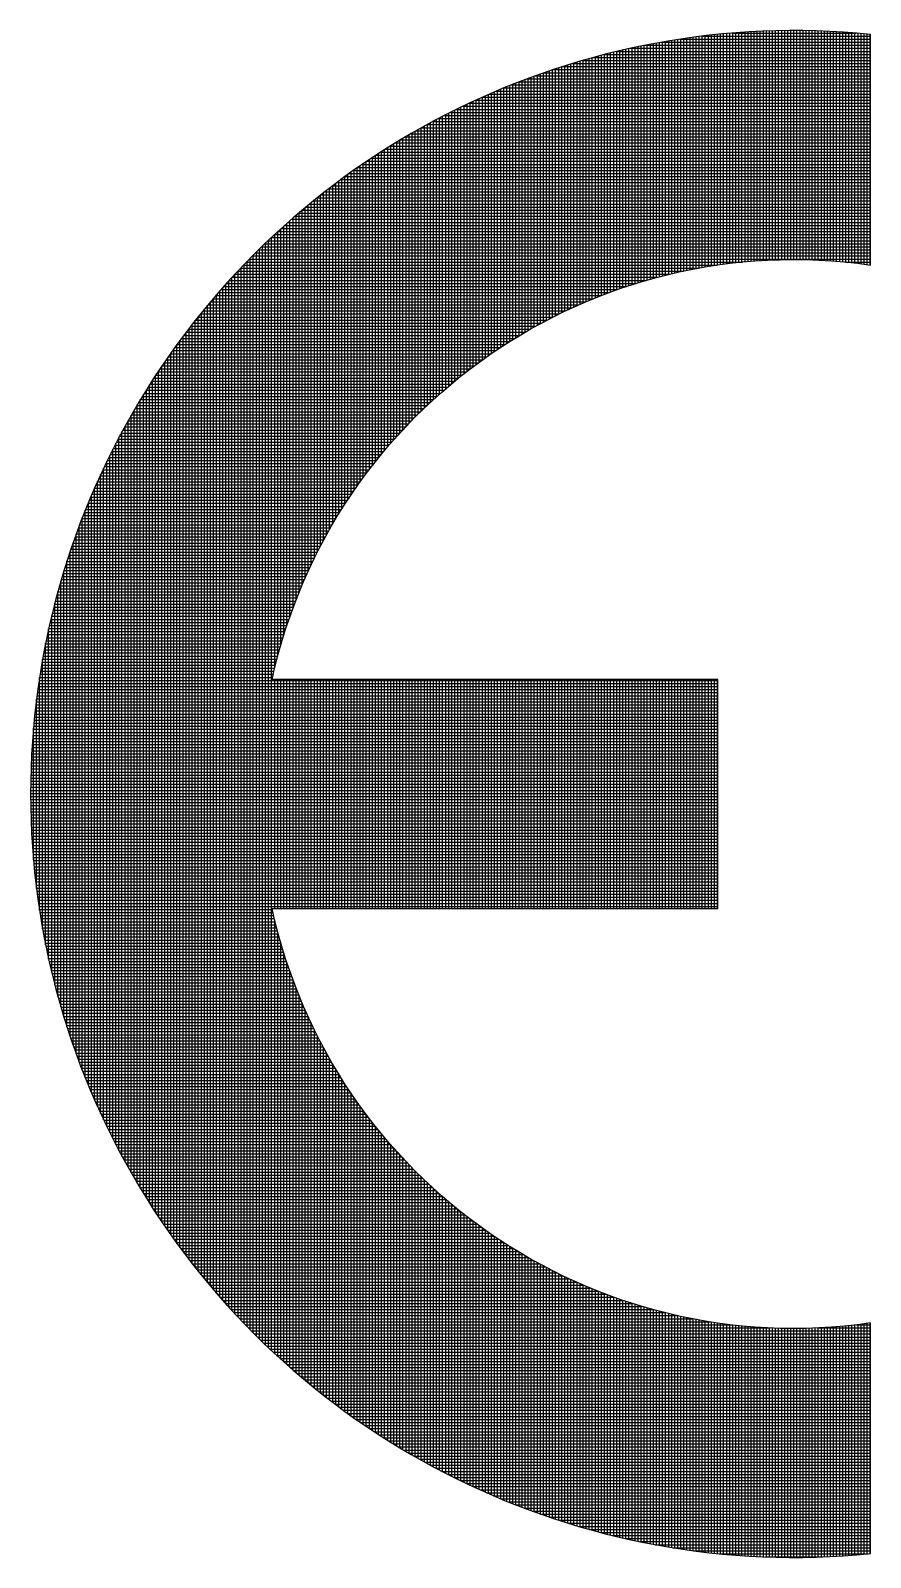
# Model space of a CAD drawing. Header units: inches. Extents: x 0.5 to 19.5, y 0.5 to 12.5.
# Drawn here: x 3.5404 to 3.6504, y 1.6963 to 1.8963 of the extents above; entities that cross this region are included whole.
import ezdxf

# ---------------------------------------------------------------- set-up
doc = ezdxf.new("R2010")
doc.units = ezdxf.units.IN
doc.header["$MEASUREMENT"] = 0

# ---------------------------------------------------------------- blocks, each defined once
blk = doc.blocks.new('*X13')
at = {"color": 0}
for p, q in [((5.112, 5.848439), (5.112, 6.000015)), ((5.114, 5.848782), (5.114, 6.000253)), ((5.116, 5.849113), (5.116, 6.000483)), ((5.118, 5.849432), (5.118, 6.000705)), ((5.12, 5.849739), (5.12, 6.000919)), ((5.122, 5.850035), (5.122, 6.001125)), ((5.124, 5.850318), (5.124, 6.001322)), ((5.126, 5.85059), (5.126, 6.001512)), ((5.128, 5.85085), (5.128, 6.001693)), ((5.13, 5.851099), (5.13, 6.001866)), ((5.131615, 6.002), (5.212672, 6.002)), ((5.132, 5.851336), (5.132, 6.002031)), ((5.134, 5.851561), (5.134, 6.002188)), ((5.136, 5.851774), (5.136, 6.002337)), ((5.138, 5.851976), (5.138, 6.002478)), ((5.14, 5.852166), (5.14, 6.002611)), ((5.142, 5.852345), (5.142, 6.002736)), ((5.144, 5.852512), (5.144, 6.002853)), ((5.146, 5.852668), (5.146, 6.002961)), ((5.148, 5.852812), (5.148, 6.003062)), ((5.15, 5.852944), (5.15, 6.003155)), ((5.152, 5.853065), (5.152, 6.003239)), ((5.154, 5.853175), (5.154, 6.003316)), ((5.156, 5.853273), (5.156, 6.003385)), ((5.158, 5.853359), (5.158, 6.003445)), ((5.16, 5.853435), (5.16, 6.003498)), ((5.162, 5.853498), (5.162, 6.003542)), ((5.164, 5.853551), (5.164, 6.003579)), ((5.166, 5.853591), (5.166, 6.003608)), ((5.168, 5.853621), (5.168, 6.003628)), ((5.17, 5.853639), (5.17, 6.003641)), ((5.172, 5.853645), (5.172, 6.003645)), ((5.174, 5.85364), (5.174, 6.003642)), ((5.176, 5.853624), (5.176, 6.00363)), ((5.178, 5.853596), (5.178, 6.003611)), ((5.18, 5.853557), (5.18, 6.003584)), ((5.182, 5.853506), (5.182, 6.003548)), ((5.184, 5.853444), (5.184, 6.003505)), ((5.186, 5.853371), (5.186, 6.003453)), ((5.188, 5.853286), (5.188, 6.003394)), ((5.19, 5.853189), (5.19, 6.003326)), ((5.192, 5.853082), (5.192, 6.003251)), ((5.194, 5.852962), (5.194, 6.003167)), ((5.196, 5.852831), (5.196, 6.003076)), ((5.198, 5.852689), (5.198, 6.002976)), ((5.2, 5.852535), (5.2, 6.002869)), ((5.202, 5.85237), (5.202, 6.002753)), ((5.204, 5.852193), (5.204, 6.002629)), ((5.206, 5.852004), (5.206, 6.002498)), ((5.208, 5.851804), (5.208, 6.002358)), ((5.21, 5.851592), (5.21, 6.00221)), ((5.212, 5.851369), (5.212, 6.002054)), ((5.214, 5.851133), (5.214, 6.00189)), ((5.216, 5.850887), (5.216, 6.001718)), ((5.218, 5.850628), (5.218, 6.001538)), ((5.22, 5.850358), (5.22, 6.00135)), ((5.222, 5.850076), (5.222, 6.001153)), ((5.058, 5.83451), (5.058, 5.990442)), ((5.06, 5.835193), (5.06, 5.990907)), ((5.062, 5.835863), (5.062, 5.991363)), ((5.064, 5.836519), (5.064, 5.99181)), ((5.06486, 5.992), (5.222144, 5.992)), ((5.066, 5.837162), (5.066, 5.992249)), ((5.068, 5.837792), (5.068, 5.992679)), ((5.07, 5.838409), (5.07, 5.993101)), ((5.072, 5.839013), (5.072, 5.993514)), ((5.074, 5.839603), (5.074, 5.993919)), ((5.074408, 5.994), (5.222144, 5.994)), ((5.076, 5.840181), (5.076, 5.994315)), ((5.078, 5.840746), (5.078, 5.994702)), ((5.08, 5.841298), (5.08, 5.995082)), ((5.082, 5.841838), (5.082, 5.995452)), ((5.084, 5.842364), (5.084, 5.995815)), ((5.085041, 5.996), (5.222144, 5.996)), ((5.086, 5.842879), (5.086, 5.996169)), ((5.088, 5.84338), (5.088, 5.996514)), ((5.09, 5.843869), (5.09, 5.996852)), ((5.092, 5.844346), (5.092, 5.99718)), ((5.094, 5.84481), (5.094, 5.997501)), ((5.096, 5.845262), (5.096, 5.997813)), ((5.097221, 5.998), (5.222144, 5.998)), ((5.098, 5.845702), (5.098, 5.998117)), ((5.1, 5.846129), (5.1, 5.998413)), ((5.102, 5.846545), (5.102, 5.998701)), ((5.104, 5.846948), (5.104, 5.99898)), ((5.106, 5.847338), (5.106, 5.999251)), ((5.108, 5.847717), (5.108, 5.999514)), ((5.11, 5.848084), (5.11, 5.999768)), ((5.111878, 6), (5.222144, 6)), ((5.022, 5.819805), (5.022, 5.98057)), ((5.024, 5.820747), (5.024, 5.981195)), ((5.026, 5.821674), (5.026, 5.981811)), ((5.026621, 5.982), (5.222144, 5.982)), ((5.028, 5.822585), (5.028, 5.982417)), ((5.03, 5.823481), (5.03, 5.983015)), ((5.032, 5.824363), (5.032, 5.983603)), ((5.033366, 5.984), (5.222144, 5.984)), ((5.034, 5.825229), (5.034, 5.984183)), ((5.036, 5.826081), (5.036, 5.984753)), ((5.038, 5.826918), (5.038, 5.985315)), ((5.04, 5.827741), (5.04, 5.985867)), ((5.040485, 5.986), (5.222144, 5.986)), ((5.042, 5.828549), (5.042, 5.986411)), ((5.044, 5.829343), (5.044, 5.986946)), ((5.046, 5.830123), (5.046, 5.987471)), ((5.048, 5.830889), (5.048, 5.987989)), ((5.048045, 5.988), (5.222144, 5.988)), ((5.05, 5.831641), (5.05, 5.988497)), ((5.052, 5.832378), (5.052, 5.988996)), ((5.054, 5.833103), (5.054, 5.989487)), ((5.056, 5.833813), (5.056, 5.989969)), ((5.05613, 5.99), (5.222144, 5.99)), ((4.992, 5.803726), (4.992, 5.970066)), ((4.994, 5.804917), (4.994, 5.970834)), ((4.996, 5.806091), (4.996, 5.971591)), ((4.99709, 5.972), (5.222144, 5.972)), ((4.998, 5.807247), (4.998, 5.972339)), ((5, 5.808385), (5, 5.973077)), ((5.002, 5.809507), (5.002, 5.973806)), ((5.002537, 5.974), (5.222144, 5.974)), ((5.004, 5.810611), (5.004, 5.974525)), ((5.006, 5.811698), (5.006, 5.975234)), ((5.008, 5.812768), (5.008, 5.975934)), ((5.008189, 5.976), (5.222144, 5.976)), ((5.01, 5.813822), (5.01, 5.976625)), ((5.012, 5.814859), (5.012, 5.977306)), ((5.014, 5.81588), (5.014, 5.977977)), ((5.014069, 5.978), (5.222144, 5.978)), ((5.016, 5.816885), (5.016, 5.978639)), ((5.018, 5.817874), (5.018, 5.979292)), ((5.02, 5.818847), (5.02, 5.979935)), ((5.020202, 5.98), (5.222144, 5.98)), ((4.968, 5.787943), (4.968, 5.960072)), ((4.97, 5.789369), (4.97, 5.960961)), ((4.972, 5.790773), (4.972, 5.96184)), ((4.972366, 5.962), (5.222144, 5.962)), ((4.974, 5.792157), (4.974, 5.962709)), ((4.976, 5.793521), (4.976, 5.963567)), ((4.977019, 5.964), (5.222144, 5.964)), ((4.978, 5.794864), (4.978, 5.964414)), ((4.98, 5.796187), (4.98, 5.965252)), ((4.981807, 5.966), (5.222144, 5.966)), ((4.982, 5.797491), (4.982, 5.96608)), ((4.984, 5.798776), (4.984, 5.966897)), ((4.986, 5.800041), (4.986, 5.967704)), ((4.986739, 5.968), (5.222144, 5.968)), ((4.988, 5.801288), (4.988, 5.968501)), ((4.99, 5.802516), (4.99, 5.969289)), ((4.991829, 5.97), (5.222144, 5.97)), ((4.948, 5.772457), (4.948, 5.95059)), ((4.95, 5.774112), (4.95, 5.951587)), ((4.950834, 5.952), (5.222144, 5.952)), ((4.952, 5.775742), (4.952, 5.952574)), ((4.954, 5.777348), (4.954, 5.953549)), ((4.954933, 5.954), (5.222144, 5.954)), ((4.956, 5.77893), (4.956, 5.954513)), ((4.958, 5.780489), (4.958, 5.955467)), ((4.959129, 5.956), (5.222144, 5.956)), ((4.96, 5.782025), (4.96, 5.956409)), ((4.962, 5.783538), (4.962, 5.957341)), ((4.963429, 5.958), (5.222144, 5.958)), ((4.964, 5.785028), (4.964, 5.958262)), ((4.966, 5.786497), (4.966, 5.959172)), ((4.967839, 5.96), (5.222144, 5.96)), ((4.93, 5.756363), (4.93, 5.9411)), ((4.931633, 5.942), (5.222144, 5.942)), ((4.932, 5.758265), (4.932, 5.942201)), ((4.934, 5.760136), (4.934, 5.94329)), ((4.935315, 5.944), (5.222144, 5.944)), ((4.936, 5.761979), (4.936, 5.944368)), ((4.938, 5.763793), (4.938, 5.945433)), ((4.939072, 5.946), (5.222144, 5.946)), ((4.94, 5.765579), (4.94, 5.946488)), ((4.942, 5.767338), (4.942, 5.94753)), ((4.942908, 5.948), (5.222144, 5.948)), ((4.944, 5.76907), (4.944, 5.948562)), ((4.946, 5.770776), (4.946, 5.949581)), ((4.946827, 5.95), (5.222144, 5.95)), ((4.912, 5.737793), (4.912, 5.930641)), ((4.914, 5.739996), (4.914, 5.931853)), ((4.914244, 5.932), (5.222144, 5.932)), ((4.916, 5.742162), (4.916, 5.933052)), ((4.917595, 5.934), (5.222144, 5.934)), ((4.918, 5.744292), (4.918, 5.934239)), ((4.92, 5.746387), (4.92, 5.935413)), ((4.921007, 5.936), (5.222144, 5.936)), ((4.922, 5.748448), (4.922, 5.936575)), ((4.924, 5.750475), (4.924, 5.937724)), ((4.924483, 5.938), (5.222144, 5.938)), ((4.926, 5.752469), (4.926, 5.938862)), ((4.928, 5.754432), (4.928, 5.939987)), ((4.928024, 5.94), (5.222144, 5.94)), ((4.896, 5.718691), (4.896, 5.920472)), ((4.898, 5.721235), (4.898, 5.92179)), ((4.89832, 5.922), (5.222144, 5.922)), ((4.9, 5.723731), (4.9, 5.923095)), ((4.9014, 5.924), (5.222144, 5.924)), ((4.902, 5.726182), (4.902, 5.924386)), ((4.904, 5.728588), (4.904, 5.925663)), ((4.904531, 5.926), (5.222144, 5.926)), ((4.906, 5.73095), (4.906, 5.926927)), ((4.907714, 5.928), (5.222144, 5.928)), ((4.908, 5.733271), (4.908, 5.928178)), ((4.91, 5.735552), (4.91, 5.929416)), ((4.910951, 5.93), (5.222144, 5.93)), ((4.882, 5.699392), (4.882, 5.910851)), ((4.883619, 5.912), (5.222144, 5.912)), ((4.884, 5.702324), (4.884, 5.912269)), ((4.886, 5.705194), (4.886, 5.913672)), ((4.886471, 5.914), (5.222144, 5.914)), ((4.888, 5.708004), (4.888, 5.91506)), ((4.889365, 5.916), (5.222144, 5.916)), ((4.89, 5.710756), (4.89, 5.916435)), ((4.892, 5.713454), (4.892, 5.917794)), ((4.892304, 5.918), (5.222144, 5.918)), ((4.894, 5.716098), (4.894, 5.91914)), ((4.895289, 5.92), (5.222144, 5.92)), ((4.868, 5.676841), (4.868, 5.900504)), ((4.869962, 5.902), (5.222144, 5.902)), ((4.87, 5.680307), (4.87, 5.902029)), ((4.872, 5.683684), (4.872, 5.903538)), ((4.872617, 5.904), (5.222144, 5.904)), ((4.874, 5.686977), (4.874, 5.905031)), ((4.875309, 5.906), (5.222144, 5.906)), ((4.876, 5.69019), (4.876, 5.906509)), ((4.878, 5.693328), (4.878, 5.907971)), ((4.878039, 5.908), (5.222144, 5.908)), ((4.88, 5.696394), (4.88, 5.909419)), ((4.880809, 5.91), (5.222144, 5.91)), ((4.856, 5.653823), (4.856, 5.891012)), ((4.857214, 5.892), (5.222144, 5.892)), ((4.858, 5.657962), (4.858, 5.892636)), ((4.859697, 5.894), (5.222144, 5.894)), ((4.86, 5.661969), (4.86, 5.894243)), ((4.862, 5.665852), (4.862, 5.895833)), ((4.862212, 5.896), (5.222144, 5.896)), ((4.864, 5.66962), (4.864, 5.897406)), ((4.864761, 5.898), (5.222144, 5.898)), ((4.866, 5.67328), (4.866, 5.898963)), ((4.867344, 5.9), (5.222144, 5.9)), ((4.844, 5.62539), (4.844, 5.880901)), ((4.845268, 5.882), (5.222144, 5.882)), ((4.846, 5.630651), (4.846, 5.882631)), ((4.847597, 5.884), (5.222144, 5.884)), ((4.848, 5.635671), (4.848, 5.884343)), ((4.849956, 5.886), (5.222144, 5.886)), ((4.85, 5.640479), (4.85, 5.886037)), ((4.852, 5.645095), (4.852, 5.887713)), ((4.852345, 5.888), (5.222144, 5.888)), ((4.854, 5.649538), (4.854, 5.889371)), ((4.854764, 5.89), (5.222144, 5.89)), ((4.832, 5.586121), (4.832, 5.870118)), ((4.834, 5.593972), (4.834, 5.871964)), ((4.834039, 5.872), (5.222144, 5.872)), ((4.836, 5.601152), (4.836, 5.87379)), ((4.836231, 5.874), (5.222144, 5.874)), ((4.838, 5.607799), (4.838, 5.875597)), ((4.838449, 5.876), (5.222144, 5.876)), ((4.84, 5.614011), (4.84, 5.877384)), ((4.840694, 5.878), (5.222144, 5.878)), ((4.842, 5.619857), (4.842, 5.879152)), ((4.842967, 5.88), (5.222144, 5.88)), ((4.822, 5.146715), (4.822, 5.860576)), ((4.823458, 5.862), (5.222144, 5.862)), ((4.824, 5.144764), (4.824, 5.862527)), ((4.825525, 5.864), (5.222144, 5.864)), ((4.826, 5.142834), (4.826, 5.864456)), ((4.827616, 5.866), (5.222144, 5.866)), ((4.828, 5.140926), (4.828, 5.866364)), ((4.829732, 5.868), (5.222144, 5.868)), ((4.83, 5.139039), (4.83, 5.868252)), ((4.831873, 5.87), (5.222144, 5.87)), ((4.812, 5.156807), (4.812, 5.850483)), ((4.813467, 5.852), (5.138247, 5.852)), ((4.814, 5.154743), (4.814, 5.852548)), ((4.81542, 5.854), (5.222144, 5.854)), ((4.816, 5.152701), (4.816, 5.854589)), ((4.817396, 5.856), (5.222144, 5.856)), ((4.818, 5.150683), (4.818, 5.856607)), ((4.819393, 5.858), (5.222144, 5.858)), ((4.82, 5.148688), (4.82, 5.858603)), ((4.821414, 5.86), (5.222144, 5.86)), ((5.20604, 5.852), (5.222144, 5.852)), ((4.804, 5.165311), (4.804, 5.84198)), ((4.804019, 5.842), (5.082611, 5.842)), ((4.805867, 5.844), (5.090543, 5.844)), ((4.806, 5.163147), (4.806, 5.844143)), ((4.807736, 5.846), (5.099389, 5.846)), ((4.808, 5.161009), (4.808, 5.846281)), ((4.809625, 5.848), (5.109535, 5.848)), ((4.81, 5.158896), (4.81, 5.848394)), ((4.811535, 5.85), (5.121761, 5.85)), ((4.794, 5.176525), (4.794, 5.830765)), ((4.795072, 5.832), (5.050969, 5.832)), ((4.796, 5.174228), (4.796, 5.833063)), ((4.796823, 5.834), (5.056533, 5.834)), ((4.798, 5.171958), (4.798, 5.835333)), ((4.798593, 5.836), (5.062415, 5.836)), ((4.8, 5.169715), (4.8, 5.837575)), ((4.800382, 5.838), (5.068669, 5.838)), ((4.802, 5.1675), (4.802, 5.839791)), ((4.80219, 5.84), (5.075368, 5.84)), ((4.786, 5.186009), (4.786, 5.821282)), ((4.786592, 5.822), (5.026712, 5.822)), ((4.788, 5.183593), (4.788, 5.823698)), ((4.788252, 5.824), (5.031172, 5.824)), ((4.78993, 5.826), (5.035808, 5.826)), ((4.79, 5.181207), (4.79, 5.826083)), ((4.791626, 5.828), (5.040637, 5.828)), ((4.792, 5.178852), (4.792, 5.828439)), ((4.793339, 5.83), (5.045682, 5.83)), ((4.778, 5.195992), (4.778, 5.811299)), ((4.778548, 5.812), (5.006562, 5.812)), ((4.78, 5.193446), (4.78, 5.813844)), ((4.780123, 5.814), (5.010341, 5.814)), ((4.781715, 5.816), (5.014237, 5.816)), ((4.782, 5.190935), (4.782, 5.816356)), ((4.783323, 5.818), (5.018257, 5.818)), ((4.784, 5.188456), (4.784, 5.818835)), ((4.784949, 5.82), (5.022412, 5.82)), ((4.77, 5.206525), (4.77, 5.800766)), ((4.770915, 5.802), (4.989156, 5.802)), ((4.772, 5.203837), (4.772, 5.803454)), ((4.77241, 5.804), (4.992458, 5.804)), ((4.773921, 5.806), (4.995844, 5.806)), ((4.774, 5.201186), (4.774, 5.806105)), ((4.775447, 5.808), (4.999319, 5.808)), ((4.776, 5.198571), (4.776, 5.808719)), ((4.776989, 5.81), (5.00289, 5.81)), ((4.763669, 5.792), (4.973771, 5.792)), ((4.764, 5.214822), (4.764, 5.792468)), ((4.765088, 5.794), (4.97671, 5.794)), ((4.766, 5.212016), (4.766, 5.795274)), ((4.766522, 5.796), (4.979715, 5.796)), ((4.767971, 5.798), (4.982789, 5.798)), ((4.768, 5.209251), (4.768, 5.798039)), ((4.769435, 5.8), (4.985934, 5.8)), ((4.756, 5.226473), (4.756, 5.780818)), ((4.75679, 5.782), (4.959968, 5.782)), ((4.758, 5.223493), (4.758, 5.783797)), ((4.758137, 5.784), (4.962617, 5.784)), ((4.759499, 5.786), (4.96532, 5.786)), ((4.76, 5.220559), (4.76, 5.786731)), ((4.760874, 5.788), (4.968079, 5.788)), ((4.762, 5.217669), (4.762, 5.789621)), ((4.762264, 5.79), (4.970895, 5.79)), ((4.75, 5.2357), (4.75, 5.771591)), ((4.75026, 5.772), (4.947453, 5.772)), ((4.751539, 5.774), (4.949864, 5.774)), ((4.752, 5.232575), (4.752, 5.774716)), ((4.752831, 5.776), (4.952319, 5.776)), ((4.754, 5.229499), (4.754, 5.777791)), ((4.754137, 5.778), (4.95482, 5.778)), ((4.755457, 5.78), (4.957369, 5.78)), ((4.744, 5.245395), (4.744, 5.761895)), ((4.744063, 5.762), (4.936023, 5.762)), ((4.745277, 5.764), (4.93823, 5.764)), ((4.746, 5.242108), (4.746, 5.765182)), ((4.746503, 5.766), (4.940476, 5.766)), ((4.747742, 5.768), (4.942761, 5.768)), ((4.748, 5.238877), (4.748, 5.768413)), ((4.748995, 5.77), (4.945086, 5.77)), ((4.738, 5.255614), (4.738, 5.751676)), ((4.738185, 5.752), (4.925527, 5.752)), ((4.739336, 5.754), (4.927557, 5.754)), ((4.74, 5.252146), (4.74, 5.755145)), ((4.740499, 5.756), (4.929621, 5.756)), ((4.741674, 5.758), (4.93172, 5.758)), ((4.742, 5.24874), (4.742, 5.75855)), ((4.742863, 5.76), (4.933853, 5.76)), ((4.732, 5.266425), (4.732, 5.740866)), ((4.732613, 5.742), (4.915849, 5.742)), ((4.733704, 5.744), (4.917723, 5.744)), ((4.734, 5.262751), (4.734, 5.74454)), ((4.734806, 5.746), (4.919628, 5.746)), ((4.73592, 5.748), (4.921563, 5.748)), ((4.736, 5.259148), (4.736, 5.748142)), ((4.737047, 5.75), (4.923529, 5.75)), ((4.727336, 5.732), (4.9069, 5.732)), ((4.728, 5.274001), (4.728, 5.733289)), ((4.728368, 5.734), (4.908635, 5.734)), ((4.729412, 5.736), (4.910397, 5.736)), ((4.73, 5.270174), (4.73, 5.737117)), ((4.730467, 5.738), (4.912186, 5.738)), ((4.731534, 5.74), (4.914003, 5.74)), ((4.722, 5.285997), (4.722, 5.721293)), ((4.722342, 5.722), (4.898609, 5.722)), ((4.723319, 5.724), (4.900218, 5.724)), ((4.724, 5.281908), (4.724, 5.725382)), ((4.724306, 5.726), (4.90185, 5.726)), ((4.725305, 5.728), (4.903508, 5.728)), ((4.726, 5.277911), (4.726, 5.729379)), ((4.726315, 5.73), (4.905191, 5.73)), ((4.717624, 5.712), (4.890917, 5.712)), ((4.718, 5.294472), (4.718, 5.712819)), ((4.718546, 5.714), (4.89241, 5.714)), ((4.719479, 5.716), (4.893925, 5.716)), ((4.72, 5.290183), (4.72, 5.717108)), ((4.720422, 5.718), (4.895463, 5.718)), ((4.721377, 5.72), (4.897024, 5.72)), ((4.713171, 5.702), (4.883777, 5.702)), ((4.714, 5.303384), (4.714, 5.703906)), ((4.714041, 5.704), (4.885163, 5.704)), ((4.714921, 5.706), (4.88657, 5.706)), ((4.715811, 5.708), (4.887997, 5.708)), ((4.716, 5.29887), (4.716, 5.708421)), ((4.716712, 5.71), (4.889446, 5.71)), ((4.708978, 5.692), (4.877148, 5.692)), ((4.709796, 5.694), (4.878434, 5.694)), ((4.71, 5.312796), (4.71, 5.694494)), ((4.710625, 5.696), (4.87974, 5.696)), ((4.711463, 5.698), (4.881066, 5.698)), ((4.712, 5.308024), (4.712, 5.699267)), ((4.712312, 5.7), (4.882411, 5.7)), ((4.705036, 5.682), (4.870996, 5.682)), ((4.705804, 5.684), (4.87219, 5.684)), ((4.706, 5.322786), (4.706, 5.684505)), ((4.706583, 5.686), (4.873402, 5.686)), ((4.707371, 5.688), (4.874632, 5.688)), ((4.708, 5.317713), (4.708, 5.689577)), ((4.70817, 5.69), (4.87588, 5.69)), ((4.701339, 5.672), (4.865294, 5.672)), ((4.702, 5.333454), (4.702, 5.673836)), ((4.702059, 5.674), (4.8664, 5.674)), ((4.702789, 5.676), (4.867523, 5.676)), ((4.703528, 5.678), (4.868663, 5.678)), ((4.704, 5.328028), (4.704, 5.679263)), ((4.704277, 5.68), (4.869821, 5.68)), ((4.697882, 5.662), (4.860016, 5.662)), ((4.698, 5.344939), (4.698, 5.662352)), ((4.698555, 5.664), (4.861039, 5.664)), ((4.699237, 5.666), (4.862078, 5.666)), ((4.699928, 5.668), (4.863133, 5.668)), ((4.7, 5.339084), (4.7, 5.668207)), ((4.700629, 5.67), (4.864205, 5.67)), ((4.69466, 5.652), (4.855141, 5.652)), ((4.695286, 5.654), (4.856084, 5.654)), ((4.695921, 5.656), (4.857044, 5.656)), ((4.696, 5.351044), (4.696, 5.656247)), ((4.696565, 5.658), (4.858018, 5.658)), ((4.697219, 5.66), (4.859009, 5.66)), ((4.691667, 5.642), (4.85065, 5.642)), ((4.692, 5.364139), (4.692, 5.643152)), ((4.692247, 5.644), (4.851518, 5.644)), ((4.692837, 5.646), (4.852401, 5.646)), ((4.693435, 5.648), (4.853299, 5.648)), ((4.694, 5.357431), (4.694, 5.64986)), ((4.694043, 5.65), (4.854212, 5.65)), ((4.688899, 5.632), (4.846529, 5.632)), ((4.689435, 5.634), (4.847324, 5.634)), ((4.68998, 5.636), (4.848134, 5.636)), ((4.69, 5.371216), (4.69, 5.636075)), ((4.690533, 5.638), (4.848958, 5.638)), ((4.691095, 5.64), (4.849797, 5.64)), ((4.686, 5.386751), (4.686, 5.62054)), ((4.686353, 5.622), (4.842762, 5.622)), ((4.686845, 5.624), (4.843488, 5.624)), ((4.687345, 5.626), (4.844227, 5.626)), ((4.687855, 5.628), (4.84498, 5.628)), ((4.688, 5.378725), (4.688, 5.628565)), ((4.688373, 5.63), (4.845747, 5.63)), ((4.684, 5.395406), (4.684, 5.611885)), ((4.684026, 5.612), (4.839338, 5.612)), ((4.684474, 5.614), (4.839996, 5.614)), ((4.684931, 5.616), (4.840667, 5.616)), ((4.685396, 5.618), (4.841352, 5.618)), ((4.68587, 5.62), (4.84205, 5.62)), ((4.681913, 5.602), (4.836247, 5.602)), ((4.682, 5.404856), (4.682, 5.602434)), ((4.682318, 5.604), (4.836839, 5.604)), ((4.682732, 5.606), (4.837444, 5.606)), ((4.683155, 5.608), (4.838063, 5.608)), ((4.683586, 5.61), (4.838694, 5.61)), ((4.68, 5.415358), (4.68, 5.591933)), ((4.680012, 5.592), (4.833479, 5.592)), ((4.680375, 5.594), (4.834008, 5.594)), ((4.680747, 5.596), (4.834548, 5.596)), ((4.681127, 5.598), (4.835102, 5.598)), ((4.681516, 5.6), (4.835668, 5.6)), ((4.678321, 5.582), (4.831027, 5.582)), ((4.678643, 5.584), (4.831493, 5.584)), ((4.678973, 5.586), (4.831971, 5.586)), ((4.679311, 5.588), (4.832461, 5.588)), ((4.679657, 5.59), (4.832964, 5.59)), ((4.676838, 5.572), (5.122144, 5.572)), ((4.677118, 5.574), (5.122144, 5.574)), ((4.677407, 5.576), (5.122144, 5.576)), ((4.677703, 5.578), (5.122144, 5.578)), ((4.678, 5.427343), (4.678, 5.579948)), ((4.678008, 5.58), (4.830574, 5.58)), ((4.832, 5.428645), (4.832, 5.578645)), ((4.834, 5.428645), (4.834, 5.578645)), ((4.836, 5.428645), (4.836, 5.578645)), ((4.838, 5.428645), (4.838, 5.578645)), ((4.84, 5.428645), (4.84, 5.578645)), ((4.842, 5.428645), (4.842, 5.578645)), ((4.844, 5.428645), (4.844, 5.578645)), ((4.846, 5.428645), (4.846, 5.578645)), ((4.848, 5.428645), (4.848, 5.578645)), ((4.85, 5.428645), (4.85, 5.578645)), ((4.852, 5.428645), (4.852, 5.578645)), ((4.854, 5.428645), (4.854, 5.578645)), ((4.856, 5.428645), (4.856, 5.578645)), ((4.858, 5.428645), (4.858, 5.578645)), ((4.86, 5.428645), (4.86, 5.578645)), ((4.862, 5.428645), (4.862, 5.578645)), ((4.864, 5.428645), (4.864, 5.578645)), ((4.866, 5.428645), (4.866, 5.578645)), ((4.868, 5.428645), (4.868, 5.578645)), ((4.87, 5.428645), (4.87, 5.578645)), ((4.872, 5.428645), (4.872, 5.578645)), ((4.874, 5.428645), (4.874, 5.578645)), ((4.876, 5.428645), (4.876, 5.578645)), ((4.878, 5.428645), (4.878, 5.578645)), ((4.88, 5.428645), (4.88, 5.578645)), ((4.882, 5.428645), (4.882, 5.578645)), ((4.884, 5.428645), (4.884, 5.578645)), ((4.886, 5.428645), (4.886, 5.578645)), ((4.888, 5.428645), (4.888, 5.578645)), ((4.89, 5.428645), (4.89, 5.578645)), ((4.892, 5.428645), (4.892, 5.578645)), ((4.894, 5.428645), (4.894, 5.578645)), ((4.896, 5.428645), (4.896, 5.578645)), ((4.898, 5.428645), (4.898, 5.578645)), ((4.9, 5.428645), (4.9, 5.578645)), ((4.902, 5.428645), (4.902, 5.578645)), ((4.904, 5.428645), (4.904, 5.578645)), ((4.906, 5.428645), (4.906, 5.578645)), ((4.908, 5.428645), (4.908, 5.578645)), ((4.91, 5.428645), (4.91, 5.578645)), ((4.912, 5.428645), (4.912, 5.578645)), ((4.914, 5.428645), (4.914, 5.578645)), ((4.916, 5.428645), (4.916, 5.578645)), ((4.918, 5.428645), (4.918, 5.578645)), ((4.92, 5.428645), (4.92, 5.578645)), ((4.922, 5.428645), (4.922, 5.578645)), ((4.924, 5.428645), (4.924, 5.578645)), ((4.926, 5.428645), (4.926, 5.578645)), ((4.928, 5.428645), (4.928, 5.578645)), ((4.93, 5.428645), (4.93, 5.578645)), ((4.932, 5.428645), (4.932, 5.578645)), ((4.934, 5.428645), (4.934, 5.578645)), ((4.936, 5.428645), (4.936, 5.578645)), ((4.938, 5.428645), (4.938, 5.578645)), ((4.94, 5.428645), (4.94, 5.578645)), ((4.942, 5.428645), (4.942, 5.578645)), ((4.944, 5.428645), (4.944, 5.578645)), ((4.946, 5.428645), (4.946, 5.578645)), ((4.948, 5.428645), (4.948, 5.578645)), ((4.95, 5.428645), (4.95, 5.578645)), ((4.952, 5.428645), (4.952, 5.578645)), ((4.954, 5.428645), (4.954, 5.578645)), ((4.956, 5.428645), (4.956, 5.578645)), ((4.958, 5.428645), (4.958, 5.578645)), ((4.96, 5.428645), (4.96, 5.578645)), ((4.962, 5.428645), (4.962, 5.578645)), ((4.964, 5.428645), (4.964, 5.578645)), ((4.966, 5.428645), (4.966, 5.578645)), ((4.968, 5.428645), (4.968, 5.578645)), ((4.97, 5.428645), (4.97, 5.578645)), ((4.972, 5.428645), (4.972, 5.578645)), ((4.974, 5.428645), (4.974, 5.578645)), ((4.976, 5.428645), (4.976, 5.578645)), ((4.978, 5.428645), (4.978, 5.578645)), ((4.98, 5.428645), (4.98, 5.578645)), ((4.982, 5.428645), (4.982, 5.578645)), ((4.984, 5.428645), (4.984, 5.578645)), ((4.986, 5.428645), (4.986, 5.578645)), ((4.988, 5.428645), (4.988, 5.578645)), ((4.99, 5.428645), (4.99, 5.578645)), ((4.992, 5.428645), (4.992, 5.578645)), ((4.994, 5.428645), (4.994, 5.578645)), ((4.996, 5.428645), (4.996, 5.578645)), ((4.998, 5.428645), (4.998, 5.578645)), ((5, 5.428645), (5, 5.578645)), ((5.002, 5.428645), (5.002, 5.578645)), ((5.004, 5.428645), (5.004, 5.578645)), ((5.006, 5.428645), (5.006, 5.578645)), ((5.008, 5.428645), (5.008, 5.578645)), ((5.01, 5.428645), (5.01, 5.578645)), ((5.012, 5.428645), (5.012, 5.578645)), ((5.014, 5.428645), (5.014, 5.578645)), ((5.016, 5.428645), (5.016, 5.578645)), ((5.018, 5.428645), (5.018, 5.578645)), ((5.02, 5.428645), (5.02, 5.578645)), ((5.022, 5.428645), (5.022, 5.578645)), ((5.024, 5.428645), (5.024, 5.578645)), ((5.026, 5.428645), (5.026, 5.578645)), ((5.028, 5.428645), (5.028, 5.578645)), ((5.03, 5.428645), (5.03, 5.578645)), ((5.032, 5.428645), (5.032, 5.578645)), ((5.034, 5.428645), (5.034, 5.578645)), ((5.036, 5.428645), (5.036, 5.578645)), ((5.038, 5.428645), (5.038, 5.578645)), ((5.04, 5.428645), (5.04, 5.578645)), ((5.042, 5.428645), (5.042, 5.578645)), ((5.044, 5.428645), (5.044, 5.578645)), ((5.046, 5.428645), (5.046, 5.578645)), ((5.048, 5.428645), (5.048, 5.578645)), ((5.05, 5.428645), (5.05, 5.578645)), ((5.052, 5.428645), (5.052, 5.578645)), ((5.054, 5.428645), (5.054, 5.578645)), ((5.056, 5.428645), (5.056, 5.578645)), ((5.058, 5.428645), (5.058, 5.578645)), ((5.06, 5.428645), (5.06, 5.578645)), ((5.062, 5.428645), (5.062, 5.578645)), ((5.064, 5.428645), (5.064, 5.578645)), ((5.066, 5.428645), (5.066, 5.578645)), ((5.068, 5.428645), (5.068, 5.578645)), ((5.07, 5.428645), (5.07, 5.578645)), ((5.072, 5.428645), (5.072, 5.578645)), ((5.074, 5.428645), (5.074, 5.578645)), ((5.076, 5.428645), (5.076, 5.578645)), ((5.078, 5.428645), (5.078, 5.578645)), ((5.08, 5.428645), (5.08, 5.578645)), ((5.082, 5.428645), (5.082, 5.578645)), ((5.084, 5.428645), (5.084, 5.578645)), ((5.086, 5.428645), (5.086, 5.578645)), ((5.088, 5.428645), (5.088, 5.578645)), ((5.09, 5.428645), (5.09, 5.578645)), ((5.092, 5.428645), (5.092, 5.578645)), ((5.094, 5.428645), (5.094, 5.578645)), ((5.096, 5.428645), (5.096, 5.578645)), ((5.098, 5.428645), (5.098, 5.578645)), ((5.1, 5.428645), (5.1, 5.578645)), ((5.102, 5.428645), (5.102, 5.578645)), ((5.104, 5.428645), (5.104, 5.578645)), ((5.106, 5.428645), (5.106, 5.578645)), ((5.108, 5.428645), (5.108, 5.578645)), ((5.11, 5.428645), (5.11, 5.578645)), ((5.112, 5.428645), (5.112, 5.578645)), ((5.114, 5.428645), (5.114, 5.578645)), ((5.116, 5.428645), (5.116, 5.578645)), ((5.118, 5.428645), (5.118, 5.578645)), ((5.12, 5.428645), (5.12, 5.578645)), ((5.122, 5.428645), (5.122, 5.578645)), ((4.675561, 5.562), (5.122144, 5.562)), ((4.6758, 5.564), (5.122144, 5.564)), ((4.676, 5.441665), (4.676, 5.565625)), ((4.676047, 5.566), (5.122144, 5.566)), ((4.676302, 5.568), (5.122144, 5.568)), ((4.676566, 5.57), (5.122144, 5.57)), ((4.674487, 5.552), (5.122144, 5.552)), ((4.674686, 5.554), (5.122144, 5.554)), ((4.674892, 5.556), (5.122144, 5.556)), ((4.675107, 5.558), (5.122144, 5.558)), ((4.67533, 5.56), (5.122144, 5.56)), ((4.673617, 5.542), (5.122144, 5.542)), ((4.673775, 5.544), (5.122144, 5.544)), ((4.673941, 5.546), (5.122144, 5.546)), ((4.674, 5.4606), (4.674, 5.546691)), ((4.674115, 5.548), (5.122144, 5.548)), ((4.674297, 5.55), (5.122144, 5.55)), ((4.672948, 5.532), (5.122144, 5.532)), ((4.673066, 5.534), (5.122144, 5.534)), ((4.673192, 5.536), (5.122144, 5.536)), ((4.673325, 5.538), (5.122144, 5.538)), ((4.673467, 5.54), (5.122144, 5.54)), ((4.672481, 5.522), (5.122144, 5.522)), ((4.672558, 5.524), (5.122144, 5.524)), ((4.672644, 5.526), (5.122144, 5.526)), ((4.672737, 5.528), (5.122144, 5.528)), ((4.672839, 5.53), (5.122144, 5.53)), ((4.672213, 5.512), (5.122144, 5.512)), ((4.672251, 5.514), (5.122144, 5.514)), ((4.672296, 5.516), (5.122144, 5.516)), ((4.67235, 5.518), (5.122144, 5.518)), ((4.672411, 5.52), (5.122144, 5.52)), ((4.672144, 5.504), (5.122144, 5.504)), ((4.672146, 5.502), (5.122144, 5.502)), ((4.672149, 5.506), (5.122144, 5.506)), ((4.672163, 5.508), (5.122144, 5.508)), ((4.672184, 5.51), (5.122144, 5.51)), ((4.672157, 5.5), (5.122144, 5.5)), ((4.672175, 5.498), (5.122144, 5.498)), ((4.672202, 5.496), (5.122144, 5.496)), ((4.672237, 5.494), (5.122144, 5.494)), ((4.672279, 5.492), (5.122144, 5.492)), ((4.67233, 5.49), (5.122144, 5.49)), ((4.672388, 5.488), (5.122144, 5.488)), ((4.672455, 5.486), (5.122144, 5.486)), ((4.67253, 5.484), (5.122144, 5.484)), ((4.672612, 5.482), (5.122144, 5.482)), ((4.672703, 5.48), (5.122144, 5.48)), ((4.672802, 5.478), (5.122144, 5.478)), ((4.672908, 5.476), (5.122144, 5.476)), ((4.673023, 5.474), (5.122144, 5.474)), ((4.673146, 5.472), (5.122144, 5.472)), ((4.673277, 5.47), (5.122144, 5.47)), ((4.673416, 5.468), (5.122144, 5.468)), ((4.673563, 5.466), (5.122144, 5.466)), ((4.673718, 5.464), (5.122144, 5.464)), ((4.673881, 5.462), (5.122144, 5.462)), ((4.674052, 5.46), (5.122144, 5.46)), ((4.674231, 5.458), (5.122144, 5.458)), ((4.674419, 5.456), (5.122144, 5.456)), ((4.674614, 5.454), (5.122144, 5.454)), ((4.674818, 5.452), (5.122144, 5.452)), ((4.67503, 5.45), (5.122144, 5.45)), ((4.67525, 5.448), (5.122144, 5.448)), ((4.675478, 5.446), (5.122144, 5.446)), ((4.675714, 5.444), (5.122144, 5.444)), ((4.675958, 5.442), (5.122144, 5.442)), ((4.676211, 5.44), (5.122144, 5.44)), ((4.676472, 5.438), (5.122144, 5.438)), ((4.676741, 5.436), (5.122144, 5.436)), ((4.677018, 5.434), (5.122144, 5.434)), ((4.677303, 5.432), (5.122144, 5.432)), ((4.677597, 5.43), (5.122144, 5.43)), ((4.677899, 5.428), (4.830416, 5.428)), ((4.678209, 5.426), (4.830865, 5.426)), ((4.678528, 5.424), (4.831326, 5.424)), ((4.678855, 5.422), (4.8318, 5.422)), ((4.832, 5.137172), (4.832, 5.421169)), ((4.67919, 5.42), (4.832286, 5.42)), ((4.679533, 5.418), (4.832784, 5.418)), ((4.679885, 5.416), (4.833295, 5.416)), ((4.680246, 5.414), (4.833819, 5.414)), ((4.680614, 5.412), (4.834355, 5.412)), ((4.834, 5.135326), (4.834, 5.413319)), ((4.680991, 5.41), (4.834904, 5.41)), ((4.681377, 5.408), (4.835466, 5.408)), ((4.681771, 5.406), (4.83604, 5.406)), ((4.682173, 5.404), (4.836628, 5.404)), ((4.682584, 5.402), (4.837228, 5.402)), ((4.836, 5.1335), (4.836, 5.406139)), ((4.683004, 5.4), (4.837842, 5.4)), ((4.683432, 5.398), (4.838469, 5.398)), ((4.683869, 5.396), (4.839108, 5.396)), ((4.684314, 5.394), (4.839761, 5.394)), ((4.684768, 5.392), (4.840428, 5.392)), ((4.838, 5.131694), (4.838, 5.399491)), ((4.84, 5.129907), (4.84, 5.393279)), ((4.68523, 5.39), (4.841108, 5.39)), ((4.685701, 5.388), (4.841801, 5.388)), ((4.686181, 5.386), (4.842508, 5.386)), ((4.68667, 5.384), (4.843229, 5.384)), ((4.687167, 5.382), (4.843963, 5.382)), ((4.842, 5.128139), (4.842, 5.387433)), ((4.844, 5.12639), (4.844, 5.381901)), ((4.687673, 5.38), (4.844711, 5.38)), ((4.688188, 5.378), (4.845474, 5.378)), ((4.688711, 5.376), (4.84625, 5.376)), ((4.689244, 5.374), (4.84704, 5.374)), ((4.689785, 5.372), (4.847845, 5.372)), ((4.846, 5.124659), (4.846, 5.37664)), ((4.848, 5.122947), (4.848, 5.371619)), ((4.690336, 5.37), (4.848664, 5.37)), ((4.690895, 5.368), (4.849498, 5.368)), ((4.691463, 5.366), (4.850346, 5.366)), ((4.69204, 5.364), (4.851209, 5.364)), ((4.692627, 5.362), (4.852086, 5.362)), ((4.85, 5.121253), (4.85, 5.366811)), ((4.852, 5.119578), (4.852, 5.362195)), ((4.693222, 5.36), (4.852979, 5.36)), ((4.693826, 5.358), (4.853887, 5.358)), ((4.69444, 5.356), (4.85481, 5.356)), ((4.695063, 5.354), (4.855748, 5.354)), ((4.695695, 5.352), (4.856702, 5.352)), ((4.854, 5.117919), (4.854, 5.357753)), ((4.856, 5.116278), (4.856, 5.353468)), ((4.696336, 5.35), (4.857671, 5.35)), ((4.696986, 5.348), (4.858656, 5.348)), ((4.697646, 5.346), (4.859657, 5.346)), ((4.698315, 5.344), (4.860674, 5.344)), ((4.698994, 5.342), (4.861707, 5.342)), ((4.858, 5.114655), (4.858, 5.349328)), ((4.86, 5.113048), (4.86, 5.345322)), ((4.862, 5.111458), (4.862, 5.341439)), ((4.699682, 5.34), (4.862757, 5.34)), ((4.700379, 5.338), (4.863823, 5.338)), ((4.701086, 5.336), (4.864906, 5.336)), ((4.701803, 5.334), (4.866006, 5.334)), ((4.702529, 5.332), (4.867122, 5.332)), ((4.864, 5.109885), (4.864, 5.337671)), ((4.866, 5.108328), (4.866, 5.33401)), ((4.868, 5.106787), (4.868, 5.33045)), ((4.703265, 5.33), (4.868257, 5.33)), ((4.70401, 5.328), (4.869408, 5.328)), ((4.704766, 5.326), (4.870577, 5.326)), ((4.705531, 5.324), (4.871765, 5.324)), ((4.706306, 5.322), (4.87297, 5.322)), ((4.87, 5.105262), (4.87, 5.326984)), ((4.872, 5.103753), (4.872, 5.323607)), ((4.874, 5.10226), (4.874, 5.320314)), ((4.70709, 5.32), (4.874193, 5.32)), ((4.707885, 5.318), (4.875435, 5.318)), ((4.70869, 5.316), (4.876696, 5.316)), ((4.709505, 5.314), (4.877976, 5.314)), ((4.71033, 5.312), (4.879275, 5.312)), ((4.876, 5.100782), (4.876, 5.3171)), ((4.878, 5.099319), (4.878, 5.313963)), ((4.88, 5.097872), (4.88, 5.310896)), ((4.711165, 5.31), (4.880593, 5.31)), ((4.71201, 5.308), (4.881932, 5.308)), ((4.712866, 5.306), (4.88329, 5.306)), ((4.713731, 5.304), (4.884669, 5.304)), ((4.714608, 5.302), (4.886068, 5.302)), ((4.882, 5.096439), (4.882, 5.307899)), ((4.884, 5.095022), (4.884, 5.304967)), ((4.886, 5.093619), (4.886, 5.302097)), ((4.715494, 5.3), (4.887488, 5.3)), ((4.716391, 5.298), (4.88893, 5.298)), ((4.717299, 5.296), (4.890393, 5.296)), ((4.718218, 5.294), (4.891878, 5.294)), ((4.719147, 5.292), (4.893385, 5.292)), ((4.888, 5.09223), (4.888, 5.299287)), ((4.89, 5.090856), (4.89, 5.296534)), ((4.892, 5.089496), (4.892, 5.293837)), ((4.894, 5.08815), (4.894, 5.291193)), ((4.720086, 5.29), (4.894915, 5.29)), ((4.721037, 5.288), (4.896468, 5.288)), ((4.721999, 5.286), (4.898044, 5.286)), ((4.722971, 5.284), (4.899644, 5.284)), ((4.723955, 5.282), (4.901268, 5.282)), ((4.896, 5.086818), (4.896, 5.288599)), ((4.898, 5.0855), (4.898, 5.286056)), ((4.9, 5.084196), (4.9, 5.283559)), ((4.902, 5.082905), (4.902, 5.281109)), ((4.724949, 5.28), (4.902917, 5.28)), ((4.725955, 5.278), (4.904591, 5.278)), ((4.726972, 5.276), (4.906291, 5.276)), ((4.728001, 5.274), (4.908017, 5.274)), ((4.72904, 5.272), (4.909769, 5.272)), ((4.904, 5.081628), (4.904, 5.278703)), ((4.906, 5.080363), (4.906, 5.27634)), ((4.908, 5.079112), (4.908, 5.274019)), ((4.91, 5.077875), (4.91, 5.271739)), ((4.730092, 5.27), (4.911548, 5.27)), ((4.731155, 5.268), (4.913355, 5.268)), ((4.732229, 5.266), (4.915191, 5.266)), ((4.733315, 5.264), (4.917055, 5.264)), ((4.734414, 5.262), (4.918949, 5.262)), ((4.912, 5.07665), (4.912, 5.269497)), ((4.914, 5.075438), (4.914, 5.267294)), ((4.916, 5.074238), (4.916, 5.265128)), ((4.918, 5.073051), (4.918, 5.262998)), ((4.92, 5.071877), (4.92, 5.260903)), ((4.735524, 5.26), (4.920873, 5.26)), ((4.736646, 5.258), (4.922828, 5.258)), ((4.73778, 5.256), (4.924814, 5.256)), ((4.738926, 5.254), (4.926833, 5.254)), ((4.740085, 5.252), (4.928885, 5.252)), ((4.922, 5.070716), (4.922, 5.258843)), ((4.924, 5.069566), (4.924, 5.256816)), ((4.926, 5.068429), (4.926, 5.254821)), ((4.928, 5.067304), (4.928, 5.252859)), ((4.93, 5.066191), (4.93, 5.250927)), ((4.741256, 5.25), (4.930971, 5.25)), ((4.74244, 5.248), (4.933092, 5.248)), ((4.743636, 5.246), (4.935249, 5.246)), ((4.744845, 5.244), (4.937443, 5.244)), ((4.746066, 5.242), (4.939675, 5.242)), ((4.932, 5.06509), (4.932, 5.249026)), ((4.934, 5.064), (4.934, 5.247154)), ((4.936, 5.062923), (4.936, 5.245312)), ((4.938, 5.061857), (4.938, 5.243498)), ((4.94, 5.060803), (4.94, 5.241711)), ((4.747301, 5.24), (4.941946, 5.24)), ((4.748549, 5.238), (4.944256, 5.238)), ((4.74981, 5.236), (4.946609, 5.236)), ((4.751084, 5.234), (4.949004, 5.234)), ((4.752371, 5.232), (4.951443, 5.232)), ((4.942, 5.05976), (4.942, 5.239952)), ((4.944, 5.058729), (4.944, 5.23822)), ((4.946, 5.057709), (4.946, 5.236514)), ((4.948, 5.056701), (4.948, 5.234834)), ((4.95, 5.055703), (4.95, 5.233179)), ((4.952, 5.054717), (4.952, 5.231548)), ((4.753672, 5.23), (4.953928, 5.23)), ((4.754987, 5.228), (4.956459, 5.228)), ((4.756315, 5.226), (4.95904, 5.226)), ((4.757658, 5.224), (4.961671, 5.224)), ((4.759014, 5.222), (4.964355, 5.222)), ((4.954, 5.053742), (4.954, 5.229942)), ((4.956, 5.052777), (4.956, 5.22836)), ((4.958, 5.051824), (4.958, 5.226801)), ((4.96, 5.050881), (4.96, 5.225266)), ((4.962, 5.04995), (4.962, 5.223753)), ((4.964, 5.049029), (4.964, 5.222263)), ((4.966, 5.048118), (4.966, 5.220794)), ((4.760385, 5.22), (4.967094, 5.22)), ((4.76177, 5.218), (4.969889, 5.218)), ((4.763169, 5.216), (4.972744, 5.216)), ((4.764583, 5.214), (4.975661, 5.214)), ((4.766012, 5.212), (4.978642, 5.212)), ((4.968, 5.047219), (4.968, 5.219347)), ((4.97, 5.046329), (4.97, 5.217922)), ((4.972, 5.04545), (4.972, 5.216517)), ((4.974, 5.044582), (4.974, 5.215133)), ((4.976, 5.043724), (4.976, 5.21377)), ((4.978, 5.042876), (4.978, 5.212427)), ((4.98, 5.042038), (4.98, 5.211103)), ((4.767456, 5.21), (4.98169, 5.21)), ((4.768914, 5.208), (4.98481, 5.208)), ((4.770388, 5.206), (4.988004, 5.206)), ((4.771878, 5.204), (4.991277, 5.204)), ((4.773383, 5.202), (4.994633, 5.202)), ((4.982, 5.041211), (4.982, 5.209799)), ((4.984, 5.040394), (4.984, 5.208515)), ((4.986, 5.039587), (4.986, 5.207249)), ((4.988, 5.038789), (4.988, 5.206003)), ((4.99, 5.038002), (4.99, 5.204775)), ((4.992, 5.037225), (4.992, 5.203565)), ((4.994, 5.036457), (4.994, 5.202373)), ((4.996, 5.035699), (4.996, 5.2012)), ((4.998, 5.034951), (4.998, 5.200044)), ((4.774904, 5.2), (4.998076, 5.2)), ((4.77644, 5.198), (5.001612, 5.198)), ((4.777993, 5.196), (5.005247, 5.196)), ((4.779563, 5.194), (5.008988, 5.194)), ((4.781148, 5.192), (5.012841, 5.192)), ((5, 5.034213), (5, 5.198905)), ((5.002, 5.033485), (5.002, 5.197784)), ((5.004, 5.032766), (5.004, 5.19668)), ((5.006, 5.032056), (5.006, 5.195593)), ((5.008, 5.031356), (5.008, 5.194523)), ((5.01, 5.030666), (5.01, 5.193469)), ((5.012, 5.029985), (5.012, 5.192431)), ((5.014, 5.029314), (5.014, 5.19141)), ((5.016, 5.028651), (5.016, 5.190405)), ((4.782751, 5.19), (5.016816, 5.19)), ((4.78437, 5.188), (5.020922, 5.188)), ((4.786007, 5.186), (5.025169, 5.186)), ((4.787661, 5.184), (5.029571, 5.184)), ((4.789333, 5.182), (5.034142, 5.182)), ((5.018, 5.027999), (5.018, 5.189416)), ((5.02, 5.027355), (5.02, 5.188443)), ((5.022, 5.026721), (5.022, 5.187486)), ((5.024, 5.026096), (5.024, 5.186544)), ((5.026, 5.02548), (5.026, 5.185617)), ((5.028, 5.024873), (5.028, 5.184705)), ((5.03, 5.024276), (5.03, 5.183809)), ((5.032, 5.023687), (5.032, 5.182928)), ((5.034, 5.023108), (5.034, 5.182061)), ((5.036, 5.022537), (5.036, 5.181209)), ((5.038, 5.021976), (5.038, 5.180372)), ((4.791022, 5.18), (5.038901, 5.18)), ((4.792729, 5.178), (5.043866, 5.178)), ((4.794455, 5.176), (5.049064, 5.176)), ((4.796199, 5.174), (5.054526, 5.174)), ((4.797963, 5.172), (5.060289, 5.172)), ((5.04, 5.021423), (5.04, 5.17955)), ((5.042, 5.02088), (5.042, 5.178741)), ((5.044, 5.020345), (5.044, 5.177947)), ((5.046, 5.019819), (5.046, 5.177167)), ((5.048, 5.019302), (5.048, 5.176402)), ((5.05, 5.018794), (5.05, 5.17565)), ((5.052, 5.018294), (5.052, 5.174912)), ((5.054, 5.017804), (5.054, 5.174188)), ((5.056, 5.017322), (5.056, 5.173478)), ((5.058, 5.016848), (5.058, 5.172781)), ((5.06, 5.016384), (5.06, 5.172098)), ((5.062, 5.015928), (5.062, 5.171428)), ((5.064, 5.01548), (5.064, 5.170772)), ((5.066, 5.015042), (5.066, 5.170128)), ((4.799745, 5.17), (5.066404, 5.17)), ((4.801546, 5.168), (5.072936, 5.168)), ((4.803368, 5.166), (5.079972, 5.166)), ((4.805209, 5.164), (5.087639, 5.164)), ((4.80707, 5.162), (5.096127, 5.162)), ((5.068, 5.014611), (5.068, 5.169498)), ((5.07, 5.01419), (5.07, 5.168882)), ((5.072, 5.013777), (5.072, 5.168278)), ((5.074, 5.013372), (5.074, 5.167687)), ((5.076, 5.012976), (5.076, 5.167109)), ((5.078, 5.012588), (5.078, 5.166544)), ((5.08, 5.012209), (5.08, 5.165992)), ((5.082, 5.011838), (5.082, 5.165453)), ((5.084, 5.011476), (5.084, 5.164926)), ((5.086, 5.011122), (5.086, 5.164412)), ((5.088, 5.010776), (5.088, 5.16391)), ((5.09, 5.010439), (5.09, 5.163421)), ((5.092, 5.01011), (5.092, 5.162945)), ((5.094, 5.009789), (5.094, 5.16248)), ((5.096, 5.009477), (5.096, 5.162028)), ((5.098, 5.009173), (5.098, 5.161589)), ((5.1, 5.008877), (5.1, 5.161161)), ((5.102, 5.00859), (5.102, 5.160746)), ((5.104, 5.008311), (5.104, 5.160343)), ((4.808952, 5.16), (5.105751, 5.16)), ((4.810855, 5.158), (5.117104, 5.158)), ((4.812779, 5.156), (5.131613, 5.156)), ((4.814725, 5.154), (5.15639, 5.154)), ((4.816692, 5.152), (5.222144, 5.152)), ((5.106, 5.00804), (5.106, 5.159952)), ((5.108, 5.007777), (5.108, 5.159573)), ((5.11, 5.007522), (5.11, 5.159206)), ((5.112, 5.007276), (5.112, 5.158852)), ((5.114, 5.007037), (5.114, 5.158509)), ((5.116, 5.006807), (5.116, 5.158178)), ((5.118, 5.006585), (5.118, 5.157859)), ((5.12, 5.006372), (5.12, 5.157551)), ((5.122, 5.006166), (5.122, 5.157256)), ((5.124, 5.005968), (5.124, 5.156972)), ((5.126, 5.005779), (5.126, 5.1567)), ((5.128, 5.005598), (5.128, 5.15644)), ((5.13, 5.005425), (5.13, 5.156192)), ((5.132, 5.005259), (5.132, 5.155955)), ((5.134, 5.005102), (5.134, 5.15573)), ((5.136, 5.004953), (5.136, 5.155517)), ((5.138, 5.004812), (5.138, 5.155315)), ((5.14, 5.00468), (5.14, 5.155124)), ((5.142, 5.004555), (5.142, 5.154946)), ((5.144, 5.004438), (5.144, 5.154779)), ((5.146, 5.004329), (5.146, 5.154623)), ((5.148, 5.004229), (5.148, 5.154479)), ((5.15, 5.004136), (5.15, 5.154346)), ((5.152, 5.004051), (5.152, 5.154225)), ((5.154, 5.003975), (5.154, 5.154116)), ((5.156, 5.003906), (5.156, 5.154018)), ((5.158, 5.003845), (5.158, 5.153931)), ((5.16, 5.003793), (5.16, 5.153856)), ((5.162, 5.003748), (5.162, 5.153792)), ((5.164, 5.003712), (5.164, 5.15374)), ((5.166, 5.003683), (5.166, 5.153699)), ((5.168, 5.003662), (5.168, 5.15367)), ((5.17, 5.00365), (5.17, 5.153652)), ((5.172, 5.003645), (5.172, 5.153645)), ((5.174, 5.003649), (5.174, 5.15365)), ((5.176, 5.00366), (5.176, 5.153667)), ((5.178, 5.00368), (5.178, 5.153694)), ((5.18, 5.003707), (5.18, 5.153733)), ((5.182, 5.003742), (5.182, 5.153784)), ((5.184, 5.003786), (5.184, 5.153846)), ((5.186, 5.003837), (5.186, 5.15392)), ((5.187897, 5.154), (5.222144, 5.154)), ((5.188, 5.003897), (5.188, 5.154005)), ((5.19, 5.003964), (5.19, 5.154101)), ((5.192, 5.00404), (5.192, 5.154209)), ((5.194, 5.004123), (5.194, 5.154328)), ((5.196, 5.004215), (5.196, 5.154459)), ((5.198, 5.004314), (5.198, 5.154602)), ((5.2, 5.004422), (5.2, 5.154756)), ((5.202, 5.004537), (5.202, 5.154921)), ((5.204, 5.004661), (5.204, 5.155098)), ((5.206, 5.004793), (5.206, 5.155287)), ((5.208, 5.004933), (5.208, 5.155487)), ((5.21, 5.00508), (5.21, 5.155699)), ((5.212, 5.005236), (5.212, 5.155922)), ((5.212675, 5.156), (5.222144, 5.156)), ((5.214, 5.0054), (5.214, 5.156157)), ((5.216, 5.005572), (5.216, 5.156404)), ((5.218, 5.005753), (5.218, 5.156662)), ((5.22, 5.005941), (5.22, 5.156932)), ((5.222, 5.006137), (5.222, 5.157214)), ((4.818682, 5.15), (5.222144, 5.15)), ((4.820695, 5.148), (5.222144, 5.148)), ((4.82273, 5.146), (5.222144, 5.146)), ((4.824789, 5.144), (5.222144, 5.144)), ((4.826872, 5.142), (5.222144, 5.142)), ((4.828979, 5.14), (5.222144, 5.14)), ((4.831111, 5.138), (5.222144, 5.138)), ((4.833268, 5.136), (5.222144, 5.136)), ((4.83545, 5.134), (5.222144, 5.134)), ((4.837659, 5.132), (5.222144, 5.132)), ((4.839895, 5.13), (5.222144, 5.13)), ((4.842158, 5.128), (5.222144, 5.128)), ((4.844449, 5.126), (5.222144, 5.126)), ((4.846768, 5.124), (5.222144, 5.124)), ((4.849116, 5.122), (5.222144, 5.122)), ((4.851494, 5.12), (5.222144, 5.12)), ((4.853902, 5.118), (5.222144, 5.118)), ((4.856341, 5.116), (5.222144, 5.116)), ((4.858812, 5.114), (5.222144, 5.114)), ((4.861316, 5.112), (5.222144, 5.112)), ((4.863853, 5.11), (5.222144, 5.11)), ((4.866423, 5.108), (5.222144, 5.108)), ((4.869029, 5.106), (5.222144, 5.106)), ((4.871671, 5.104), (5.222144, 5.104)), ((4.87435, 5.102), (5.222144, 5.102)), ((4.877067, 5.1), (5.222144, 5.1)), ((4.879822, 5.098), (5.222144, 5.098)), ((4.882618, 5.096), (5.222144, 5.096)), ((4.885454, 5.094), (5.222144, 5.094)), ((4.888334, 5.092), (5.222144, 5.092)), ((4.891256, 5.09), (5.222144, 5.09)), ((4.894225, 5.088), (5.222144, 5.088)), ((4.897239, 5.086), (5.222144, 5.086)), ((4.900302, 5.084), (5.222144, 5.084)), ((4.903415, 5.082), (5.222144, 5.082)), ((4.906579, 5.08), (5.222144, 5.08)), ((4.909796, 5.078), (5.222144, 5.078)), ((4.913069, 5.076), (5.222144, 5.076)), ((4.9164, 5.074), (5.222144, 5.074)), ((4.91979, 5.072), (5.222144, 5.072)), ((4.923243, 5.07), (5.222144, 5.07)), ((4.92676, 5.068), (5.222144, 5.068)), ((4.930345, 5.066), (5.222144, 5.066)), ((4.934001, 5.064), (5.222144, 5.064)), ((4.937731, 5.062), (5.222144, 5.062)), ((4.941538, 5.06), (5.222144, 5.06)), ((4.945427, 5.058), (5.222144, 5.058)), ((4.949402, 5.056), (5.222144, 5.056)), ((4.953468, 5.054), (5.222144, 5.054)), ((4.957629, 5.052), (5.222144, 5.052)), ((4.961891, 5.05), (5.222144, 5.05)), ((4.966262, 5.048), (5.222144, 5.048)), ((4.970747, 5.046), (5.222144, 5.046)), ((4.975354, 5.044), (5.222144, 5.044)), ((4.980093, 5.042), (5.222144, 5.042)), ((4.984972, 5.04), (5.222144, 5.04)), ((4.990005, 5.038), (5.222144, 5.038)), ((4.995203, 5.036), (5.222144, 5.036)), ((5.000582, 5.034), (5.222144, 5.034)), ((5.00616, 5.032), (5.222144, 5.032)), ((5.011956, 5.03), (5.222144, 5.03)), ((5.017996, 5.028), (5.222144, 5.028)), ((5.024309, 5.026), (5.222144, 5.026)), ((5.030933, 5.024), (5.222144, 5.024)), ((5.037913, 5.022), (5.222144, 5.022)), ((5.045308, 5.02), (5.222144, 5.02)), ((5.053196, 5.018), (5.222144, 5.018)), ((5.061681, 5.016), (5.222144, 5.016)), ((5.070914, 5.014), (5.222144, 5.014)), ((5.081122, 5.012), (5.222144, 5.012)), ((5.092681, 5.01), (5.222144, 5.01)), ((5.106297, 5.008), (5.222144, 5.008)), ((5.123675, 5.006), (5.220612, 5.006)), ((5.153313, 5.004), (5.190974, 5.004))]:
    blk.add_line(p, q, dxfattribs=at)

msp = doc.modelspace()

# ---------------------------------------------------------------- linework, layer by layer
msp.add_lwpolyline([(3.57205, 1.78128), (3.63043, 1.78128), (3.63043, 1.81128), (3.57205, 1.81128, -0.393102), (3.65043, 1.86557), (3.65043, 1.89578, 1.105542), (3.65043, 1.69679), (3.65043, 1.727, -0.393102)], format="xyb", close=True)

# ---------------------------------------------------------------- block references
at = {"xscale": 0.2000000000000002, "yscale": 0.2, "zscale": 0.2}
msp.add_blockref('*X13', (2.606, 0.69556), dxfattribs=at)

doc.saveas('drawing.dxf')
